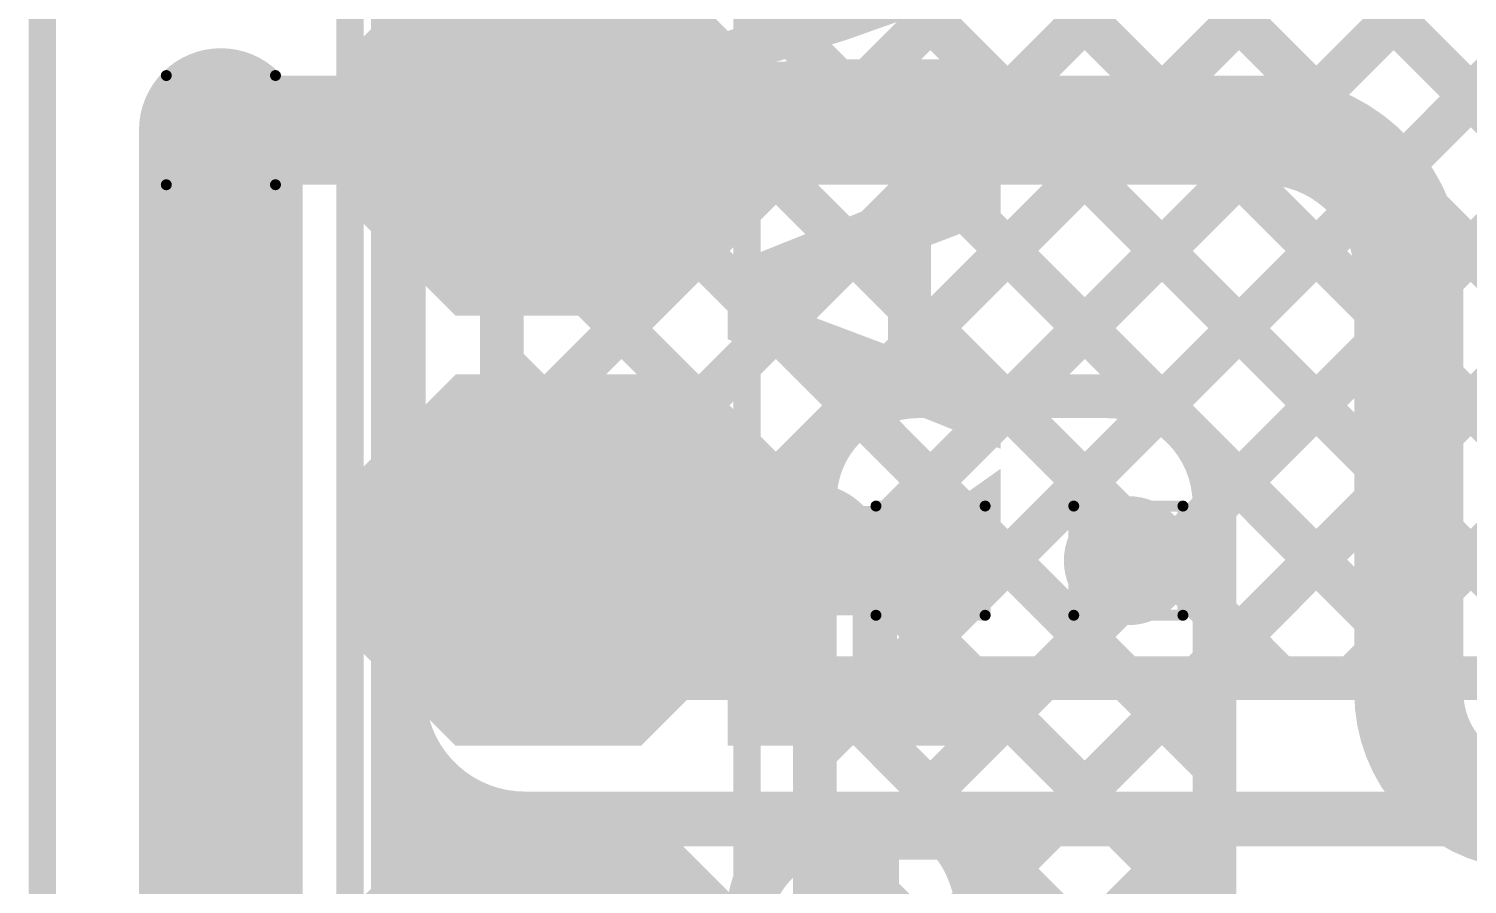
# Model space of a CAD drawing. Header units: inches. Extents: x -17 to 349, y -40 to 215.
# Drawn here: x 84.84 to 91.53, y 150.81 to 154.79 of the extents above; entities that cross this region are included whole.
import ezdxf

# ---------------------------------------------------------------- set-up
doc = ezdxf.new("R2010")
doc.units = ezdxf.units.IN
for name, color, linetype in [('Board Outline', 216, 'Continuous'), ('Bottom Layer', 5, 'Continuous'), ('Drill Drawing', 1, 'Continuous'), ('Top Layer', 1, 'Continuous'), ('Top Overlay', 2, 'Continuous'), ('Top Paste', 8, 'Continuous'), ('Top Solder', 216, 'Continuous'), ('Via Holes', 16, 'Continuous')]:
    doc.layers.add(name, color=color, linetype=linetype)
doc.styles.add('Arial Black_Bold', font='', dxfattribs={"height": 0.2})
doc.styles.get('Arial Black_Bold').set_extended_font_data('Arial Black', bold=True)

# ---------------------------------------------------------------- blocks, each defined once
blk = doc.blocks.new('SMD_PADS__1_8__2_54___83')
at = {"layer": 'Top Layer'}
for points in [[(2.381, 0.762), (1.619, 0.762), (1.238, 0.381), (1.238, -0.381), (1.619, -0.762), (2.381, -0.762), (2.762, -0.381), (2.762, 0.381)], [(4.381, 0.762), (3.619, 0.762), (3.238, 0.381), (3.238, -0.381), (3.619, -0.762), (4.381, -0.762), (4.762, -0.381), (4.762, 0.381)], [(6.381, 0.762), (5.619, 0.762), (5.238, 0.381), (5.238, -0.381), (5.619, -0.762), (6.381, -0.762), (6.762, -0.381), (6.762, 0.381)]]:
    blk.add_hatch(color=1, dxfattribs=at).paths.add_polyline_path(points)
at = {"layer": 'Top Paste'}
for points in [[(2.381, 0.762), (1.619, 0.762), (1.238, 0.381), (1.238, -0.381), (1.619, -0.762), (2.381, -0.762), (2.762, -0.381), (2.762, 0.381)], [(4.381, 0.762), (3.619, 0.762), (3.238, 0.381), (3.238, -0.381), (3.619, -0.762), (4.381, -0.762), (4.762, -0.381), (4.762, 0.381)], [(6.381, 0.762), (5.619, 0.762), (5.238, 0.381), (5.238, -0.381), (5.619, -0.762), (6.381, -0.762), (6.762, -0.381), (6.762, 0.381)]]:
    blk.add_hatch(color=8, dxfattribs=at).paths.add_polyline_path(points)
at = {"layer": 'Top Solder'}
for points in [[(2.4318, 0.8636), (1.5682, 0.8636), (1.1364, 0.4318), (1.1364, -0.4318), (1.5682, -0.8636), (2.4318, -0.8636), (2.8636, -0.4318), (2.8636, 0.4318)], [(4.4318, 0.8636), (3.5682, 0.8636), (3.1364, 0.4318), (3.1364, -0.4318), (3.5682, -0.8636), (4.4318, -0.8636), (4.8636, -0.4318), (4.8636, 0.4318)], [(6.4318, 0.8636), (5.5682, 0.8636), (5.1364, 0.4318), (5.1364, -0.4318), (5.5682, -0.8636), (6.4318, -0.8636), (6.8636, -0.4318), (6.8636, 0.4318)]]:
    blk.add_hatch(color=216, dxfattribs=at).paths.add_polyline_path(points)
at = {"layer": 'Top Overlay'}
for points in [[(14.9238, 0.9238, 0.127, 0.127, 0), (-0.9238, 0.9238, 0.127, 0.127, 0)], [(-0.9238, -0.9238, 0.127, 0.127, 0), (14.9238, -0.9238, 0.127, 0.127, 0)]]:
    blk.add_lwpolyline(points, format="xyseb", dxfattribs=at)

msp = doc.modelspace()

# ---------------------------------------------------------------- hatches: boundary and pattern name
at = {"layer": 'Bottom Layer'}
h = msp.add_hatch(color=5, dxfattribs=at)
edge = h.paths.add_edge_path()
edge.add_arc((85.7347, 154.3185), 0.3, 0, 360)
h = msp.add_hatch(color=5, dxfattribs=at)
edge = h.paths.add_edge_path()
edge.add_arc((89.0367, 152.3157), 0.3, 0, 360)
h = msp.add_hatch(color=5, dxfattribs=at)
edge = h.paths.add_edge_path()
edge.add_arc((89.9571, 152.3157), 0.3, 0, 360)
at = {"layer": 'Top Layer'}
h = msp.add_hatch(color=1, dxfattribs=at)
edge = h.paths.add_edge_path()
edge.add_arc((85.7347, 154.3185), 0.3, 0, 360)
h = msp.add_hatch(color=1, dxfattribs=at)
edge = h.paths.add_edge_path()
edge.add_arc((89.0367, 152.3157), 0.3, 0, 360)
h = msp.add_hatch(color=1, dxfattribs=at)
edge = h.paths.add_edge_path()
edge.add_arc((89.9571, 152.3157), 0.3, 0, 360)
at = {"layer": 'Via Holes'}
h = msp.add_hatch(color=7, dxfattribs=at)
edge = h.paths.add_edge_path()
edge.add_arc((85.7347, 154.3185), 0.15, 0, 360)
h = msp.add_hatch(color=7, dxfattribs=at)
edge = h.paths.add_edge_path()
edge.add_arc((89.0367, 152.3157), 0.15, 0, 360)
h = msp.add_hatch(color=7, dxfattribs=at)
edge = h.paths.add_edge_path()
edge.add_arc((89.9571, 152.3157), 0.15, 0, 360)

# ---------------------------------------------------------------- linework, layer by layer
at = {"layer": 'Board Outline'}
msp.add_lwpolyline([(84.9044, 139.4029, 0.127, 0.127, 0), (84.9044, 159.316, 0.127, 0.127, 0)], format="xyseb", dxfattribs=at)
at = {"layer": 'Bottom Layer'}
for points in [[(87.0425, 154.2779, 0.2032, 0.2032, 0), (97.9995, 165.2349, 0.2032, 0.2032, 0)], [(87.0425, 153.5595, 0.2032, 0.2032, 0), (98.409, 164.926, 0.2032, 0.2032, 0)], [(87.0425, 152.8411, 0.2032, 0.2032, 0), (98.9173, 164.7159, 0.2032, 0.2032, 0)], [(87.0425, 152.1226, 0.2032, 0.2032, 0), (98.9173, 163.9974, 0.2032, 0.2032, 0)], [(87.4075, 151.7692, 0.2032, 0.2032, 0), (98.9173, 163.279, 0.2032, 0.2032, 0)], [(85.5986, 160.4266, 0.2032, 0.2032, 0), (91.6529, 154.3723, 0.2032, 0.2032, 0)], [(85.3734, 159.9334, 0.2032, 0.2032, 0), (93.5376, 151.7692, 0.2032, 0.2032, 0)], [(85.2928, 159.2956, 0.2032, 0.2032, 0), (92.8192, 151.7692, 0.2032, 0.2032, 0)], [(87.855, 156.015, 0.2032, 0.2032, 0), (92.1008, 151.7692, 0.2032, 0.2032, 0)], [(87.4809, 155.6707, 0.2032, 0.2032, 0), (91.3823, 151.7692, 0.2032, 0.2032, 0)], [(86.5599, 151.7047, 0.254, 0.254, 0), (86.5599, 155.3673, 0.254, 0.254, 0)], [(87.0436, 155.3895, 0.2032, 0.2032, 0), (90.6639, 151.7692, 0.2032, 0.2032, 0)], [(87.0425, 151.7692, 0.2032, 0.2032, 0), (87.0425, 155.3673, 0.2032, 0.2032, 0)], [(88.1259, 151.7692, 0.2032, 0.2032, 0), (91.6529, 155.2962, 0.2032, 0.2032, 0)], [(87.0425, 154.6722, 0.2032, 0.2032, 0), (89.9455, 151.7692, 0.2032, 0.2032, 0)], [(85.7347, 141.8747, 0.762, 0.762, 0), (85.7347, 154.3185, 0.762, 0.762, 0)], [(88.8443, 151.7692, 0.2032, 0.2032, 0), (91.6529, 154.5778, 0.2032, 0.2032, 0)], [(89.5627, 151.7692, 0.2032, 0.2032, 0), (91.8687, 154.0752, 0.2032, 0.2032, 0)], [(90.2811, 151.7692, 0.2032, 0.2032, 0), (92.5741, 154.0621, 0.2032, 0.2032, 0)], [(90.9996, 151.7692, 0.2032, 0.2032, 0), (93.2925, 154.0621, 0.2032, 0.2032, 0)], [(87.0425, 153.9538, 0.2032, 0.2032, 0), (89.2271, 151.7692, 0.2032, 0.2032, 0)], [(87.0425, 153.2354, 0.2032, 0.2032, 0), (88.5087, 151.7692, 0.2032, 0.2032, 0)], [(87.0425, 152.517, 0.2032, 0.2032, 0), (87.7902, 151.7692, 0.2032, 0.2032, 0)], [(87.0425, 151.7692, 0.2032, 0.2032, 0), (89.0367, 151.7692, 0.2032, 0.2032, 0)], [(89.0367, 151.7692, 0.2032, 0.2032, 0), (94.4959, 151.7692, 0.2032, 0.2032, 0)], [(86.5599, 151.1145, 0.254, 0.254, 0), (86.5599, 151.7047, 0.254, 0.254, 0)], [(87.1501, 151.1145, 0.254, 0.254, -0.414214), (86.5599, 151.7047, 0.254, 0.254, 0)], [(86.5599, 150.5243, 0.254, 0.254, 0), (86.5599, 151.1145, 0.254, 0.254, 0)], [(86.5599, 150.5243, 0.254, 0.254, -0.414214), (87.1501, 151.1145, 0.254, 0.254, 0)], [(86.6167, 151.1145, 0.254, 0.254, 0), (94.5371, 151.1145, 0.254, 0.254, 0)]]:
    msp.add_lwpolyline(points, format="xyseb", dxfattribs=at)
for points in [[(86.9917, 154.6722, 0.1016, 0.1016, 1), (87.0933, 154.6722, 0.1016, 0.1016, 1)], [(85.5442, 154.3185, 0.381, 0.381, 1), (85.9252, 154.3185, 0.381, 0.381, 1)], [(86.9917, 154.2779, 0.1016, 0.1016, 1), (87.0933, 154.2779, 0.1016, 0.1016, 1)], [(86.9917, 153.9538, 0.1016, 0.1016, 1), (87.0933, 153.9538, 0.1016, 0.1016, 1)], [(86.9917, 153.5595, 0.1016, 0.1016, 1), (87.0933, 153.5595, 0.1016, 0.1016, 1)], [(86.9917, 153.2354, 0.1016, 0.1016, 1), (87.0933, 153.2354, 0.1016, 0.1016, 1)], [(86.9917, 152.8411, 0.1016, 0.1016, 1), (87.0933, 152.8411, 0.1016, 0.1016, 1)], [(86.9917, 152.517, 0.1016, 0.1016, 1), (87.0933, 152.517, 0.1016, 0.1016, 1)], [(86.9917, 152.1226, 0.1016, 0.1016, 1), (87.0933, 152.1226, 0.1016, 0.1016, 1)], [(86.9917, 151.7692, 0.1016, 0.1016, 1), (87.0933, 151.7692, 0.1016, 0.1016, 1)], [(86.9917, 151.7692, 0.1016, 0.1016, 1), (87.0933, 151.7692, 0.1016, 0.1016, 1)], [(87.3567, 151.7692, 0.1016, 0.1016, 1), (87.4583, 151.7692, 0.1016, 0.1016, 1)], [(87.7394, 151.7692, 0.1016, 0.1016, 1), (87.841, 151.7692, 0.1016, 0.1016, 1)], [(88.0751, 151.7692, 0.1016, 0.1016, 1), (88.1767, 151.7692, 0.1016, 0.1016, 1)], [(88.4579, 151.7692, 0.1016, 0.1016, 1), (88.5595, 151.7692, 0.1016, 0.1016, 1)], [(88.7935, 151.7692, 0.1016, 0.1016, 1), (88.8951, 151.7692, 0.1016, 0.1016, 1)], [(88.9859, 151.7692, 0.1016, 0.1016, 1), (89.0875, 151.7692, 0.1016, 0.1016, 1)], [(88.9859, 151.7692, 0.1016, 0.1016, 1), (89.0875, 151.7692, 0.1016, 0.1016, 1)], [(89.1763, 151.7692, 0.1016, 0.1016, 1), (89.2779, 151.7692, 0.1016, 0.1016, 1)], [(89.5119, 151.7692, 0.1016, 0.1016, 1), (89.6135, 151.7692, 0.1016, 0.1016, 1)], [(89.8947, 151.7692, 0.1016, 0.1016, 1), (89.9963, 151.7692, 0.1016, 0.1016, 1)], [(90.2303, 151.7692, 0.1016, 0.1016, 1), (90.3319, 151.7692, 0.1016, 0.1016, 1)], [(90.6131, 151.7692, 0.1016, 0.1016, 1), (90.7147, 151.7692, 0.1016, 0.1016, 1)], [(90.9488, 151.7692, 0.1016, 0.1016, 1), (91.0504, 151.7692, 0.1016, 0.1016, 1)], [(91.3315, 151.7692, 0.1016, 0.1016, 1), (91.4331, 151.7692, 0.1016, 0.1016, 1)], [(86.4964, 151.7047, 0.127, 0.127, 1), (86.6234, 151.7047, 0.127, 0.127, 1)], [(86.4964, 151.7047, 0.127, 0.127, 1), (86.6234, 151.7047, 0.127, 0.127, 1)], [(86.4964, 151.7047, 0.127, 0.127, 1), (86.6234, 151.7047, 0.127, 0.127, 1)], [(86.4964, 151.1145, 0.127, 0.127, 1), (86.6234, 151.1145, 0.127, 0.127, 1)], [(86.4964, 151.1145, 0.127, 0.127, 1), (86.6234, 151.1145, 0.127, 0.127, 1)], [(86.5532, 151.1145, 0.127, 0.127, 1), (86.6802, 151.1145, 0.127, 0.127, 1)], [(87.0866, 151.1145, 0.127, 0.127, 1), (87.2136, 151.1145, 0.127, 0.127, 1)], [(87.0866, 151.1145, 0.127, 0.127, 1), (87.2136, 151.1145, 0.127, 0.127, 1)]]:
    msp.add_lwpolyline(points, format="xyseb", close=True, dxfattribs=at)
at = {"layer": 'Drill Drawing'}
for points in [[(85.4807, 154.5725, 0.0508, 0.0508, 0), (85.9887, 154.5725, 0.0508, 0.0508, 0)], [(85.4807, 154.0645, 0.0508, 0.0508, 0), (85.4807, 154.5725, 0.0508, 0.0508, 0)], [(85.9887, 154.0645, 0.0508, 0.0508, 0), (85.9887, 154.5725, 0.0508, 0.0508, 0)], [(85.4807, 154.0645, 0.0508, 0.0508, 0), (85.9887, 154.0645, 0.0508, 0.0508, 0)], [(88.7827, 152.5697, 0.0508, 0.0508, 0), (89.2907, 152.5697, 0.0508, 0.0508, 0)], [(88.7827, 152.0617, 0.0508, 0.0508, 0), (88.7827, 152.5697, 0.0508, 0.0508, 0)], [(89.2907, 152.0617, 0.0508, 0.0508, 0), (89.2907, 152.5697, 0.0508, 0.0508, 0)], [(89.7031, 152.5697, 0.0508, 0.0508, 0), (90.2111, 152.5697, 0.0508, 0.0508, 0)], [(89.7031, 152.0617, 0.0508, 0.0508, 0), (89.7031, 152.5697, 0.0508, 0.0508, 0)], [(90.2111, 152.0617, 0.0508, 0.0508, 0), (90.2111, 152.5697, 0.0508, 0.0508, 0)], [(88.7827, 152.0617, 0.0508, 0.0508, 0), (89.2907, 152.0617, 0.0508, 0.0508, 0)], [(89.7031, 152.0617, 0.0508, 0.0508, 0), (90.2111, 152.0617, 0.0508, 0.0508, 0)]]:
    msp.add_lwpolyline(points, format="xyseb", dxfattribs=at)
for points in [[(85.468, 154.5725, 0.0254, 0.0254, 1), (85.4934, 154.5725, 0.0254, 0.0254, 1)], [(85.468, 154.5725, 0.0254, 0.0254, 1), (85.4934, 154.5725, 0.0254, 0.0254, 1)], [(85.976, 154.5725, 0.0254, 0.0254, 1), (86.0014, 154.5725, 0.0254, 0.0254, 1)], [(85.976, 154.5725, 0.0254, 0.0254, 1), (86.0014, 154.5725, 0.0254, 0.0254, 1)], [(85.468, 154.0645, 0.0254, 0.0254, 1), (85.4934, 154.0645, 0.0254, 0.0254, 1)], [(85.468, 154.0645, 0.0254, 0.0254, 1), (85.4934, 154.0645, 0.0254, 0.0254, 1)], [(85.976, 154.0645, 0.0254, 0.0254, 1), (86.0014, 154.0645, 0.0254, 0.0254, 1)], [(85.976, 154.0645, 0.0254, 0.0254, 1), (86.0014, 154.0645, 0.0254, 0.0254, 1)], [(88.77, 152.5697, 0.0254, 0.0254, 1), (88.7954, 152.5697, 0.0254, 0.0254, 1)], [(88.77, 152.5697, 0.0254, 0.0254, 1), (88.7954, 152.5697, 0.0254, 0.0254, 1)], [(89.278, 152.5697, 0.0254, 0.0254, 1), (89.3034, 152.5697, 0.0254, 0.0254, 1)], [(89.278, 152.5697, 0.0254, 0.0254, 1), (89.3034, 152.5697, 0.0254, 0.0254, 1)], [(89.6904, 152.5697, 0.0254, 0.0254, 1), (89.7158, 152.5697, 0.0254, 0.0254, 1)], [(89.6904, 152.5697, 0.0254, 0.0254, 1), (89.7158, 152.5697, 0.0254, 0.0254, 1)], [(90.1984, 152.5697, 0.0254, 0.0254, 1), (90.2238, 152.5697, 0.0254, 0.0254, 1)], [(90.1984, 152.5697, 0.0254, 0.0254, 1), (90.2238, 152.5697, 0.0254, 0.0254, 1)], [(88.77, 152.0617, 0.0254, 0.0254, 1), (88.7954, 152.0617, 0.0254, 0.0254, 1)], [(88.77, 152.0617, 0.0254, 0.0254, 1), (88.7954, 152.0617, 0.0254, 0.0254, 1)], [(89.278, 152.0617, 0.0254, 0.0254, 1), (89.3034, 152.0617, 0.0254, 0.0254, 1)], [(89.278, 152.0617, 0.0254, 0.0254, 1), (89.3034, 152.0617, 0.0254, 0.0254, 1)], [(89.6904, 152.0617, 0.0254, 0.0254, 1), (89.7158, 152.0617, 0.0254, 0.0254, 1)], [(89.6904, 152.0617, 0.0254, 0.0254, 1), (89.7158, 152.0617, 0.0254, 0.0254, 1)], [(90.1984, 152.0617, 0.0254, 0.0254, 1), (90.2238, 152.0617, 0.0254, 0.0254, 1)], [(90.1984, 152.0617, 0.0254, 0.0254, 1), (90.2238, 152.0617, 0.0254, 0.0254, 1)]]:
    msp.add_lwpolyline(points, format="xyseb", close=True, dxfattribs=at)
at = {"layer": 'Top Layer'}
for points in [[(85.7347, 154.3185, 0.508, 0.508, 0), (87.2587, 154.3185, 0.508, 0.508, 0)], [(87.2587, 154.3185, 0.508, 0.508, 0), (90.5872, 154.3185, 0.508, 0.508, 0)], [(90.5872, 154.3185, 0.508, 0.508, -0.414214), (91.2624, 153.6432, 0.508, 0.508, 0)], [(91.2624, 151.7007, 0.508, 0.508, 0), (91.2624, 153.6432, 0.508, 0.508, 0)], [(88.4986, 152.1419, 0.2032, 0.2032, 0), (89.4372, 153.0805, 0.2032, 0.2032, 0)], [(88.5354, 152.7841, 0.2032, 0.2032, -0.198253), (88.7945, 153.0435, 0.2032, 0.2032, 0)], [(88.7962, 153.0442, 0.2032, 0.2032, -0.098019), (88.9793, 153.0805, 0.2032, 0.2032, 0)], [(88.9793, 153.0805, 0.2032, 0.2032, 0), (89.8576, 153.0805, 0.2032, 0.2032, 0)], [(89.3527, 153.0805, 0.2032, 0.2032, 0), (90.3575, 152.0756, 0.2032, 0.2032, 0)], [(89.8592, 153.0805, 0.2032, 0.2032, -0.097053), (90.0477, 153.0429, 0.2032, 0.2032, 0)], [(90.0501, 153.0419, 0.2032, 0.2032, -0.097256), (90.2102, 152.9349, 0.2032, 0.2032, 0)], [(88.4986, 151.4235, 0.2032, 0.2032, 0), (90.0954, 153.0203, 0.2032, 0.2032, 0)], [(88.5718, 152.8721, 0.2032, 0.2032, 0), (88.707, 153.0073, 0.2032, 0.2032, 0)], [(88.7141, 153.0007, 0.2032, 0.2032, 0), (90.3575, 151.3572, 0.2032, 0.2032, 0)], [(90.2119, 152.9332, 0.2032, 0.2032, -0.0973), (90.319, 152.773, 0.2032, 0.2032, 0)], [(88.4986, 152.5998, 0.2032, 0.2032, -0.098312), (88.5351, 152.7834, 0.2032, 0.2032, 0)], [(90.3199, 152.7708, 0.2032, 0.2032, -0.097091), (90.3575, 152.5822, 0.2032, 0.2032, 0)], [(88.4986, 138.7915, 0.2032, 0.2032, 0), (88.4986, 152.5998, 0.2032, 0.2032, 0)], [(88.4986, 138.7915, 0.2032, 0.2032, 0), (88.4986, 152.5998, 0.2032, 0.2032, 0)], [(90.3575, 152.5806, 0.2032, 0.2032, 0), (90.3575, 138.7636, 0.2032, 0.2032, 0)], [(90.3575, 138.7636, 0.2032, 0.2032, 0), (90.3575, 152.5806, 0.2032, 0.2032, 0)], [(87.2587, 152.3185, 0.635, 0.635, 0), (87.2615, 152.3157, 0.635, 0.635, 0)], [(88.4986, 150.7051, 0.2032, 0.2032, 0), (90.3575, 152.5639, 0.2032, 0.2032, 0)], [(87.2615, 152.3157, 0.508, 0.508, 0), (89.0367, 152.3157, 0.508, 0.508, 0)], [(88.4986, 152.4976, 0.2032, 0.2032, 0), (90.3575, 150.6388, 0.2032, 0.2032, 0)], [(88.4986, 149.9867, 0.2032, 0.2032, 0), (90.3575, 151.8455, 0.2032, 0.2032, 0)], [(91.8319, 151.1313, 0.508, 0.508, -0.414214), (91.2624, 151.7007, 0.508, 0.508, 0)], [(88.4986, 151.7792, 0.2032, 0.2032, 0), (90.3575, 149.9204, 0.2032, 0.2032, 0)], [(88.4986, 149.2682, 0.2032, 0.2032, 0), (90.3575, 151.1271, 0.2032, 0.2032, 0)], [(88.4986, 151.0608, 0.2032, 0.2032, 0), (90.3575, 149.202, 0.2032, 0.2032, 0)]]:
    msp.add_lwpolyline(points, format="xyseb", dxfattribs=at)
for points in [[(85.6077, 154.3185, 0.254, 0.254, 1), (85.8617, 154.3185, 0.254, 0.254, 1)], [(87.1317, 154.3185, 0.254, 0.254, 1), (87.3857, 154.3185, 0.254, 0.254, 1)], [(87.1317, 154.3185, 0.254, 0.254, 1), (87.3857, 154.3185, 0.254, 0.254, 1)], [(90.4602, 154.3185, 0.254, 0.254, 1), (90.7142, 154.3185, 0.254, 0.254, 1)], [(90.4602, 154.3185, 0.254, 0.254, 1), (90.7142, 154.3185, 0.254, 0.254, 1)], [(91.1354, 153.6432, 0.254, 0.254, 1), (91.3894, 153.6432, 0.254, 0.254, 1)], [(91.1354, 153.6432, 0.254, 0.254, 1), (91.3894, 153.6432, 0.254, 0.254, 1)], [(88.7437, 153.0435, 0.1016, 0.1016, 1), (88.8453, 153.0435, 0.1016, 0.1016, 1)], [(88.7454, 153.0442, 0.1016, 0.1016, 1), (88.847, 153.0442, 0.1016, 0.1016, 1)], [(88.9285, 153.0805, 0.1016, 0.1016, 1), (89.0301, 153.0805, 0.1016, 0.1016, 1)], [(88.9285, 153.0805, 0.1016, 0.1016, 1), (89.0301, 153.0805, 0.1016, 0.1016, 1)], [(89.3019, 153.0805, 0.1016, 0.1016, 1), (89.4035, 153.0805, 0.1016, 0.1016, 1)], [(89.3864, 153.0805, 0.1016, 0.1016, 1), (89.488, 153.0805, 0.1016, 0.1016, 1)], [(89.8068, 153.0805, 0.1016, 0.1016, 1), (89.9084, 153.0805, 0.1016, 0.1016, 1)], [(89.8084, 153.0805, 0.1016, 0.1016, 1), (89.91, 153.0805, 0.1016, 0.1016, 1)], [(89.9969, 153.0429, 0.1016, 0.1016, 1), (90.0985, 153.0429, 0.1016, 0.1016, 1)], [(89.9993, 153.0419, 0.1016, 0.1016, 1), (90.1009, 153.0419, 0.1016, 0.1016, 1)], [(88.6562, 153.0073, 0.1016, 0.1016, 1), (88.7578, 153.0073, 0.1016, 0.1016, 1)], [(88.6633, 153.0007, 0.1016, 0.1016, 1), (88.7649, 153.0007, 0.1016, 0.1016, 1)], [(90.0446, 153.0203, 0.1016, 0.1016, 1), (90.1462, 153.0203, 0.1016, 0.1016, 1)], [(90.1594, 152.9349, 0.1016, 0.1016, 1), (90.261, 152.9349, 0.1016, 0.1016, 1)], [(90.1611, 152.9332, 0.1016, 0.1016, 1), (90.2627, 152.9332, 0.1016, 0.1016, 1)], [(88.521, 152.8721, 0.1016, 0.1016, 1), (88.6226, 152.8721, 0.1016, 0.1016, 1)], [(88.4843, 152.7834, 0.1016, 0.1016, 1), (88.5859, 152.7834, 0.1016, 0.1016, 1)], [(88.4846, 152.7841, 0.1016, 0.1016, 1), (88.5862, 152.7841, 0.1016, 0.1016, 1)], [(90.2682, 152.773, 0.1016, 0.1016, 1), (90.3698, 152.773, 0.1016, 0.1016, 1)], [(90.2691, 152.7708, 0.1016, 0.1016, 1), (90.3707, 152.7708, 0.1016, 0.1016, 1)], [(88.4478, 152.5998, 0.1016, 0.1016, 1), (88.5494, 152.5998, 0.1016, 0.1016, 1)], [(88.4478, 152.5998, 0.1016, 0.1016, 1), (88.5494, 152.5998, 0.1016, 0.1016, 1)], [(88.4478, 152.5998, 0.1016, 0.1016, 1), (88.5494, 152.5998, 0.1016, 0.1016, 1)], [(90.3067, 152.5822, 0.1016, 0.1016, 1), (90.4083, 152.5822, 0.1016, 0.1016, 1)], [(90.3067, 152.5806, 0.1016, 0.1016, 1), (90.4083, 152.5806, 0.1016, 0.1016, 1)], [(90.3067, 152.5806, 0.1016, 0.1016, 1), (90.4083, 152.5806, 0.1016, 0.1016, 1)], [(87.0999, 152.3185, 0.3175, 0.3175, 1), (87.4174, 152.3185, 0.3175, 0.3175, 1)], [(87.1028, 152.3157, 0.3175, 0.3175, 1), (87.4203, 152.3157, 0.3175, 0.3175, 1)], [(90.3067, 152.5639, 0.1016, 0.1016, 1), (90.4083, 152.5639, 0.1016, 0.1016, 1)], [(87.1345, 152.3157, 0.254, 0.254, 1), (87.3885, 152.3157, 0.254, 0.254, 1)], [(88.4478, 152.4976, 0.1016, 0.1016, 1), (88.5494, 152.4976, 0.1016, 0.1016, 1)], [(88.9097, 152.3157, 0.254, 0.254, 1), (89.1637, 152.3157, 0.254, 0.254, 1)], [(88.4478, 152.1419, 0.1016, 0.1016, 1), (88.5494, 152.1419, 0.1016, 0.1016, 1)], [(90.3067, 152.0756, 0.1016, 0.1016, 1), (90.4083, 152.0756, 0.1016, 0.1016, 1)], [(90.3067, 151.8455, 0.1016, 0.1016, 1), (90.4083, 151.8455, 0.1016, 0.1016, 1)], [(91.1354, 151.7007, 0.254, 0.254, 1), (91.3894, 151.7007, 0.254, 0.254, 1)], [(91.1354, 151.7007, 0.254, 0.254, 1), (91.3894, 151.7007, 0.254, 0.254, 1)], [(88.4478, 151.7792, 0.1016, 0.1016, 1), (88.5494, 151.7792, 0.1016, 0.1016, 1)], [(88.4478, 151.4235, 0.1016, 0.1016, 1), (88.5494, 151.4235, 0.1016, 0.1016, 1)], [(90.3067, 151.3572, 0.1016, 0.1016, 1), (90.4083, 151.3572, 0.1016, 0.1016, 1)], [(90.3067, 151.1271, 0.1016, 0.1016, 1), (90.4083, 151.1271, 0.1016, 0.1016, 1)], [(88.4478, 151.0608, 0.1016, 0.1016, 1), (88.5494, 151.0608, 0.1016, 0.1016, 1)]]:
    msp.add_lwpolyline(points, format="xyseb", close=True, dxfattribs=at)

# ---------------------------------------------------------------- block references
at = {"rotation": 270}
msp.add_blockref('SMD_PADS__1_8__2_54___83', (87.2587, 156.3185), dxfattribs=at)

# ---------------------------------------------------------------- texts
at = {"layer": 'Top Overlay', "style": 'Arial Black_Bold'}
msp.add_text('PROGRAMMING', height=1.27, rotation=90, dxfattribs=at).set_placement((89.3635, 145.3394))

doc.saveas('drawing.dxf')
